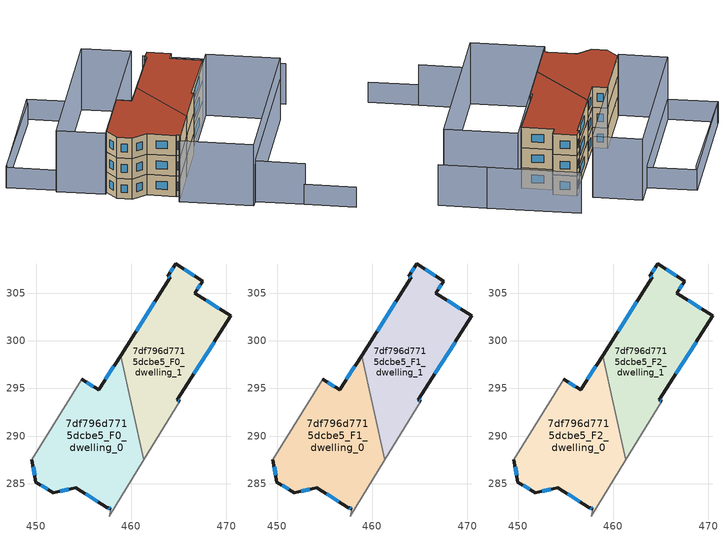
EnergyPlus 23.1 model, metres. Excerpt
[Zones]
7df796d7715dcbe5_F0_dwelling_0
 floor ground (EU_floor_Construction): 458.87,298.46 461.33,287.48 457.7,281.58 457.71,281.77 457.87,282.29 457.54,282.5 457.5,282.45 454.16,284.57 451.77,284.02 449.98,285.16 449.55,287.49 454.78,295.99 456.57,294.85 z0
 wall outside (EU_wall_Construction): 449.55,287.49 449.98,285.16 451.77,284.02 454.16,284.57 457.5,282.45 457.54,282.5 457.87,282.29 / 458.87,298.46 456.57,294.85 454.78,295.99 z0:3
 wall adiabatic (EU_wall_Construction): 454.78,295.99 449.55,287.49 / 457.87,282.29 457.71,281.77 457.7,281.58 461.33,287.48 z0:3
 wall to 7df796d7715dcbe5_F0_dwelling_1 (EU_wall_Construction): 461.33,287.48 458.87,298.46 z0:3
 window (EU_Window_Construction): 455.2,283.9 456.46,283.11 / 452.51,284.19 453.42,284.39 / 450.53,284.8 451.21,284.37 / 449.68,286.76 449.84,285.88 / 456.01,295.2 455.34,295.63 / 458.16,297.34 457.29,295.97 / 457.64,282.43 457.76,282.35 z0.93:2.07
7df796d7715dcbe5_F0_dwelling_1
 floor ground (EU_floor_Construction): 467.51,306.3 466.7,305.03 470.46,302.64 464.85,293.82 465.12,293.64 461.33,287.48 458.87,298.46 464.1,306.68 463.87,306.83 464.67,308.1 z0
 wall outside (EU_wall_Construction): 465.12,293.64 464.85,293.82 470.46,302.64 466.7,305.03 467.51,306.3 464.67,308.1 463.87,306.83 464.1,306.68 458.87,298.46 z0:3
 wall adiabatic (EU_wall_Construction): 461.33,287.48 465.12,293.64 z0:3
 window (EU_Window_Construction): 469.29,303.38 467.87,304.28 / 466.59,296.56 468.71,299.89 / 465.04,293.7 464.93,293.76 / 462.47,304.12 460.5,301.02 / 463.94,306.78 464.03,306.73 / 464.42,307.7 464.12,307.22 / 466.62,306.86 465.56,307.54 / 466.95,305.42 467.25,305.9 z0.93:2.07
7df796d7715dcbe5_F1_dwelling_0
 floor to 7df796d7715dcbe5_F0_dwelling_0 (EU_floor_Construction): 458.87,298.46 461.33,287.48 457.7,281.58 457.71,281.77 457.87,282.29 457.53,282.5 457.5,282.45 454.16,284.57 451.77,284.02 449.98,285.16 449.55,287.49 454.78,295.99 456.57,294.85 z3
 wall outside (EU_wall_Construction): 449.55,287.49 449.98,285.16 451.77,284.02 454.16,284.57 457.5,282.45 457.54,282.5 457.87,282.29 / 458.87,298.46 456.57,294.85 454.78,295.99 z3:6
 wall adiabatic (EU_wall_Construction): 454.78,295.99 449.55,287.49 / 457.87,282.29 457.71,281.77 457.7,281.58 461.33,287.48 z3:6
 wall to 7df796d7715dcbe5_F1_dwelling_1 (EU_wall_Construction): 461.33,287.48 458.87,298.46 z3:6
 window (EU_Window_Construction): 455.2,283.9 456.46,283.11 / 452.51,284.19 453.42,284.39 / 450.53,284.8 451.21,284.37 / 449.68,286.76 449.84,285.88 / 456.01,295.2 455.34,295.63 / 458.16,297.34 457.29,295.97 / 457.64,282.43 457.76,282.35 z3.93:5.07
7df796d7715dcbe5_F1_dwelling_1
 floor to 7df796d7715dcbe5_F0_dwelling_1 (EU_floor_Construction): 467.51,306.3 466.7,305.03 470.46,302.64 464.85,293.82 465.12,293.64 461.33,287.48 458.87,298.46 464.1,306.68 463.87,306.83 464.67,308.1 z3
 wall outside (EU_wall_Construction): 465.12,293.64 464.85,293.82 470.46,302.64 466.7,305.03 467.51,306.3 464.67,308.1 463.87,306.83 464.1,306.68 458.87,298.46 z3:6
 wall adiabatic (EU_wall_Construction): 461.33,287.48 465.12,293.64 z3:6
 window (EU_Window_Construction): 469.29,303.38 467.87,304.28 / 466.59,296.56 468.71,299.89 / 465.04,293.7 464.93,293.76 / 462.47,304.12 460.5,301.02 / 463.94,306.78 464.03,306.73 / 464.42,307.7 464.12,307.22 / 466.62,306.86 465.56,307.54 / 466.95,305.42 467.25,305.9 z3.93:5.07
7df796d7715dcbe5_F2_dwelling_0
 floor to 7df796d7715dcbe5_F1_dwelling_0 (EU_floor_Construction): 458.87,298.46 461.33,287.48 457.7,281.58 457.71,281.77 457.87,282.29 457.53,282.5 457.5,282.45 454.16,284.57 451.77,284.02 449.98,285.16 449.55,287.49 454.78,295.99 456.57,294.85 z6
 wall outside (EU_wall_Construction): 449.55,287.49 449.98,285.16 451.77,284.02 454.16,284.57 457.5,282.45 457.54,282.5 457.87,282.29 / 458.87,298.46 456.57,294.85 454.78,295.99 z6:9
 wall adiabatic (EU_wall_Construction): 454.78,295.99 449.55,287.49 / 457.87,282.29 457.71,281.77 457.7,281.58 461.33,287.48 z6:9
 wall to 7df796d7715dcbe5_F2_dwelling_1 (EU_wall_Construction): 461.33,287.48 458.87,298.46 z6:9
 window (EU_Window_Construction): 455.2,283.9 456.46,283.11 / 452.51,284.19 453.42,284.39 / 450.53,284.8 451.21,284.37 / 449.68,286.76 449.84,285.88 / 456.01,295.2 455.34,295.63 / 458.16,297.34 457.29,295.97 / 457.64,282.43 457.76,282.35 z6.93:8.07
 roof outside (EU_roof_Construction): 457.87,282.29 457.71,281.77 457.7,281.58 461.33,287.48 458.87,298.46 456.57,294.85 454.78,295.99 449.55,287.49 449.98,285.16 451.77,284.02 454.16,284.57 457.5,282.45 457.54,282.5 z9
7df796d7715dcbe5_F2_dwelling_1
 floor to 7df796d7715dcbe5_F1_dwelling_1 (EU_floor_Construction): 467.51,306.3 466.7,305.03 470.46,302.64 464.85,293.82 465.12,293.64 461.33,287.48 458.87,298.46 464.1,306.68 463.87,306.83 464.67,308.1 z6
 wall outside (EU_wall_Construction): 465.12,293.64 464.85,293.82 470.46,302.64 466.7,305.03 467.51,306.3 464.67,308.1 463.87,306.83 464.1,306.68 458.87,298.46 z6:9
 wall adiabatic (EU_wall_Construction): 461.33,287.48 465.12,293.64 z6:9
 window (EU_Window_Construction): 469.29,303.38 467.87,304.28 / 466.59,296.56 468.71,299.89 / 465.04,293.7 464.93,293.76 / 462.47,304.12 460.5,301.02 / 463.94,306.78 464.03,306.73 / 464.42,307.7 464.12,307.22 / 466.62,306.86 465.56,307.54 / 466.95,305.42 467.25,305.9 z6.93:8.07
 roof outside (EU_roof_Construction): 465.12,293.64 464.85,293.82 470.46,302.64 466.7,305.03 467.51,306.3 464.67,308.1 463.87,306.83 464.1,306.68 458.87,298.46 461.33,287.48 z9
shading: 478.02,269.48 472.09,273.18 / 448.85,311.57 438.04,294.56 / 455.08,309.29 443.7,290.78 / 443.7,290.78 437.91,294.34 / 437.91,294.34 449.3,312.85 / 449.3,312.85 455.08,309.29 z0:3; 472.25,273.15 466.49,276.69 / 466.49,276.69 480.15,298.91 / 482.82,303.02 477.21,306.47 / 477.21,306.47 466.4,313.13 z0:6; 480.18,298.96 465.75,275.49 / 465.75,275.49 457.19,280.75 / 457.19,280.75 471.63,304.22 / 471.63,304.22 480.18,298.96 / 443.49,290.44 457.18,312.7 / 457.18,312.7 462.89,309.18 / 462.89,309.18 449.2,286.92 / 449.2,286.92 443.49,290.44 z0:9
[Building]
EU S2 Campaign: North Axis=0; Terrain=City; Solar Distribution=FullExterior
[Site:Location]
Montreal-Trudeau.Intl.AP: Latitude=45.4667; Longitude=-73.75; Time Zone=-5; Elevation=36
[SizingPeriod:WeatherFileDays]
AnnualSizingPeriod: Begin Month=1; Begin Day of Month=1; End Month=12; End Day of Month=31; Day of Week for Start Day=Monday; Use Weather File Daylight Saving Period=No; Use Weather File Rain and Snow Indicators=No
[MATERIAL]
EU_InternalMass_Material: Roughness=MediumRough; Thickness=0.1; Conductivity=1; Density=1800; Specific Heat=900; Thermal Absorptance=0.9; Solar Absorptance=0.7; Visible Absorptance=0.7
[MATERIAL:NOMASS] Roughness=MediumRough; Thermal Absorptance=0.9; Solar Absorptance=0.7; Visible Absorptance=0.7
Name | Thermal Resistance
EU_wall_NoMass; EU_floor_NoMass | 1.36485
EU_roof_NoMass | 2.55992
[WINDOWMATERIAL:SIMPLEGLAZINGSYSTEM]
EU_Window_SimpleGlazing: UFactor=3.92339; Solar Heat Gain Coefficient=0.8; Visible Transmittance=0.8
[CONSTRUCTION]
EU_wall_Construction: EU_wall_NoMass
EU_roof_Construction: EU_roof_NoMass
EU_floor_Construction: EU_floor_NoMass
EU_Window_Construction: EU_Window_SimpleGlazing
EU_InternalMass_Construction: EU_InternalMass_Material
[ZONE] Type=1; Multiplier=1; Ceiling Height=autocalculate; Floor Area=autocalculate; Part of Total Floor Area=Yes
Name | Volume
7df796d7715dcbe5_F0_dwelling_0 | 328.114
7df796d7715dcbe5_F1_dwelling_0; 7df796d7715dcbe5_F2_dwelling_0 | 328.118
7df796d7715dcbe5_F0_dwelling_1 | 328.109
7df796d7715dcbe5_F1_dwelling_1; 7df796d7715dcbe5_F2_dwelling_1 | 328.107
[INTERNALMASS] Construction=EU_InternalMass_Construction
Name | Zone or ZoneList | Surface Area
7df796d7715dcbe5_F0_dwelling_0_EU_InternalMass | 7df796d7715dcbe5_F0_dwelling_0 | 109.372
7df796d7715dcbe5_F0_dwelling_1_EU_InternalMass | 7df796d7715dcbe5_F0_dwelling_1 | 109.369
7df796d7715dcbe5_F1_dwelling_0_EU_InternalMass | 7df796d7715dcbe5_F1_dwelling_0 | 109.372
7df796d7715dcbe5_F1_dwelling_1_EU_InternalMass | 7df796d7715dcbe5_F1_dwelling_1 | 109.369
7df796d7715dcbe5_F2_dwelling_0_EU_InternalMass | 7df796d7715dcbe5_F2_dwelling_0 | 109.372
7df796d7715dcbe5_F2_dwelling_1_EU_InternalMass | 7df796d7715dcbe5_F2_dwelling_1 | 109.369
[OTHEREQUIPMENT] Fuel Type=Electricity; Design Level Calculation Method=Watts/Area; Power per Zone Floor Area=1; Fraction Latent=0; Fraction Radiant=0; Fraction Lost=0; Carbon Dioxide Generation Rate=0; EndUse Subcategory=EU_Step8_InternalGains
Name | Zone or ZoneList or Space or SpaceList | Schedule
EU_Step8_InternalGain_7df796d7715dcbe5_F0_dwelling_0_f000 | 7df796d7715dcbe5_F0_dwelling_0 | EU_Step8_GainSchedule_7df796d7715dcbe5_F0_dwelling_0_f000
EU_Step8_InternalGain_7df796d7715dcbe5_F0_dwelling_1_f000 | 7df796d7715dcbe5_F0_dwelling_1 | EU_Step8_GainSchedule_7df796d7715dcbe5_F0_dwelling_1_f000
EU_Step8_InternalGain_7df796d7715dcbe5_F1_dwelling_0_f000 | 7df796d7715dcbe5_F1_dwelling_0 | EU_Step8_GainSchedule_7df796d7715dcbe5_F1_dwelling_0_f000
EU_Step8_InternalGain_7df796d7715dcbe5_F1_dwelling_1_f000 | 7df796d7715dcbe5_F1_dwelling_1 | EU_Step8_GainSchedule_7df796d7715dcbe5_F1_dwelling_1_f000
EU_Step8_InternalGain_7df796d7715dcbe5_F2_dwelling_0_f000 | 7df796d7715dcbe5_F2_dwelling_0 | EU_Step8_GainSchedule_7df796d7715dcbe5_F2_dwelling_0_f000
EU_Step8_InternalGain_7df796d7715dcbe5_F2_dwelling_1_f000 | 7df796d7715dcbe5_F2_dwelling_1 | EU_Step8_GainSchedule_7df796d7715dcbe5_F2_dwelling_1_f000
[ZONEVENTILATION:DESIGNFLOWRATE] Schedule=EU_AlwaysOn; Design Flow Rate Calculation Method=AirChanges/Hour; Air Changes per Hour=0.860309; Ventilation Type=Natural; Fan Pressure Rise=0; Fan Total Efficiency=1; Constant Term Coefficient=1; Temperature Term Coefficient=0; Velocity Term Coefficient=0; Velocity Squared Term Coefficient=0; Minimum Indoor Temperature=-100; Maximum Indoor Temperature=100; Delta Temperature=-100; Minimum Outdoor Temperature=-100; Maximum Outdoor Temperature=100; Maximum Wind Speed=40
Name | Zone or ZoneList or Space or SpaceList
EU_ConstantAir_7df796d7715dcbe5_F0_dwelling_0 | 7df796d7715dcbe5_F0_dwelling_0
EU_ConstantAir_7df796d7715dcbe5_F0_dwelling_1 | 7df796d7715dcbe5_F0_dwelling_1
EU_ConstantAir_7df796d7715dcbe5_F1_dwelling_0 | 7df796d7715dcbe5_F1_dwelling_0
EU_ConstantAir_7df796d7715dcbe5_F1_dwelling_1 | 7df796d7715dcbe5_F1_dwelling_1
EU_ConstantAir_7df796d7715dcbe5_F2_dwelling_0 | 7df796d7715dcbe5_F2_dwelling_0
EU_ConstantAir_7df796d7715dcbe5_F2_dwelling_1 | 7df796d7715dcbe5_F2_dwelling_1
[HVACTEMPLATE:THERMOSTAT] Constant Heating Setpoint=20; Constant Cooling Setpoint=50
EU_HeatOnly_7df796d7715dcbe5_F0_dwelling_0; EU_HeatOnly_7df796d7715dcbe5_F0_dwelling_1; EU_HeatOnly_7df796d7715dcbe5_F1_dwelling_0; EU_HeatOnly_7df796d7715dcbe5_F1_dwelling_1; EU_HeatOnly_7df796d7715dcbe5_F2_dwelling_0; EU_HeatOnly_7df796d7715dcbe5_F2_dwelling_1
[HVACTEMPLATE:ZONE:IDEALLOADSAIRSYSTEM] System Availability Schedule=EU_AlwaysOn; Maximum Heating Supply Air Temperature=50; Minimum Cooling Supply Air Temperature=13; Maximum Heating Supply Air Humidity Ratio=0.0156; Minimum Cooling Supply Air Humidity Ratio=0.0077; Heating Limit=NoLimit; Cooling Limit=NoLimit; Heating Availability Schedule=EU_AlwaysOn; Cooling Availability Schedule=EU_CoolingOff; Dehumidification Control Type=ConstantSensibleHeatRatio; Cooling Sensible Heat Ratio=0.7; Dehumidification Setpoint=60; Humidification Control Type=None; Humidification Setpoint=30; Outdoor Air Method=None; Outdoor Air Flow Rate per Person=0.00944; Outdoor Air Flow Rate per Zone Floor Area=0; Outdoor Air Flow Rate per Zone=0; Demand Controlled Ventilation Type=None; Outdoor Air Economizer Type=NoEconomizer; Heat Recovery Type=None; Sensible Heat Recovery Effectiveness=0.7; Latent Heat Recovery Effectiveness=0.65
Name | Template Thermostat
7df796d7715dcbe5_F0_dwelling_0 | EU_HeatOnly_7df796d7715dcbe5_F0_dwelling_0
7df796d7715dcbe5_F0_dwelling_1 | EU_HeatOnly_7df796d7715dcbe5_F0_dwelling_1
7df796d7715dcbe5_F1_dwelling_0 | EU_HeatOnly_7df796d7715dcbe5_F1_dwelling_0
7df796d7715dcbe5_F1_dwelling_1 | EU_HeatOnly_7df796d7715dcbe5_F1_dwelling_1
7df796d7715dcbe5_F2_dwelling_0 | EU_HeatOnly_7df796d7715dcbe5_F2_dwelling_0
7df796d7715dcbe5_F2_dwelling_1 | EU_HeatOnly_7df796d7715dcbe5_F2_dwelling_1
[SIZING:ZONE] Zone Cooling Design Supply Air Temperature Input Method=SupplyAirTemperature; Zone Cooling Design Supply Air Temperature=13; Zone Heating Design Supply Air Temperature Input Method=SupplyAirTemperature; Zone Heating Design Supply Air Temperature=50; Zone Cooling Design Supply Air Humidity Ratio=0.008; Zone Heating Design Supply Air Humidity Ratio=0.008; Cooling Design Air Flow Method=DesignDay; Cooling Design Air Flow Rate=0; Cooling Minimum Air Flow per Zone Floor Area=0.000762; Cooling Minimum Air Flow=0; Cooling Minimum Air Flow Fraction=0.2; Heating Design Air Flow Method=DesignDay; Heating Design Air Flow Rate=0; Heating Maximum Air Flow per Zone Floor Area=0.002032; Heating Maximum Air Flow=0.141576; Heating Maximum Air Flow Fraction=0.3; Account for Dedicated Outdoor Air System=No; Dedicated Outdoor Air System Control Strategy=NeutralSupplyAir; Dedicated Outdoor Air Low Setpoint Temperature for Design=autosize; Dedicated Outdoor Air High Setpoint Temperature for Design=autosize; Zone Load Sizing Method=Sensible Load Only No Latent Load; Zone Latent Cooling Design Supply Air Humidity Ratio Input Method=HumidityRatioDifference; Zone Cooling Design Supply Air Humidity Ratio Difference=0.005; Zone Latent Heating Design Supply Air Humidity Ratio Input Method=HumidityRatioDifference; Zone Humidification Design Supply Air Humidity Ratio Difference=0.005
7df796d7715dcbe5_F0_dwelling_0; 7df796d7715dcbe5_F0_dwelling_1; 7df796d7715dcbe5_F1_dwelling_0; 7df796d7715dcbe5_F1_dwelling_1; 7df796d7715dcbe5_F2_dwelling_0; 7df796d7715dcbe5_F2_dwelling_1
[SCHEDULE:CONSTANT]
Name | Hourly Value
EU_AlwaysOn | 1
EU_CoolingOff | 0
[SCHEDULE:FILE] Column Number=1; Rows to Skip at Top=0; Number of Hours of Data=8760; Column Separator=Comma; Interpolate to Timestep=No; Minutes per Item=60; Adjust Schedule for Daylight Savings=Yes
Name | File
EU_Step8_GainSchedule_7df796d7715dcbe5_F0_dwelling_0_f000 | ../../schedules/7df796d7715dcbe5/7df796d7715dcbe5_F0_dwelling_0_f000_gain.csv
EU_Step8_GainSchedule_7df796d7715dcbe5_F0_dwelling_1_f000 | ../../schedules/7df796d7715dcbe5/7df796d7715dcbe5_F0_dwelling_1_f000_gain.csv
EU_Step8_GainSchedule_7df796d7715dcbe5_F1_dwelling_0_f000 | ../../schedules/7df796d7715dcbe5/7df796d7715dcbe5_F1_dwelling_0_f000_gain.csv
EU_Step8_GainSchedule_7df796d7715dcbe5_F1_dwelling_1_f000 | ../../schedules/7df796d7715dcbe5/7df796d7715dcbe5_F1_dwelling_1_f000_gain.csv
EU_Step8_GainSchedule_7df796d7715dcbe5_F2_dwelling_0_f000 | ../../schedules/7df796d7715dcbe5/7df796d7715dcbe5_F2_dwelling_0_f000_gain.csv
EU_Step8_GainSchedule_7df796d7715dcbe5_F2_dwelling_1_f000 | ../../schedules/7df796d7715dcbe5/7df796d7715dcbe5_F2_dwelling_1_f000_gain.csv
